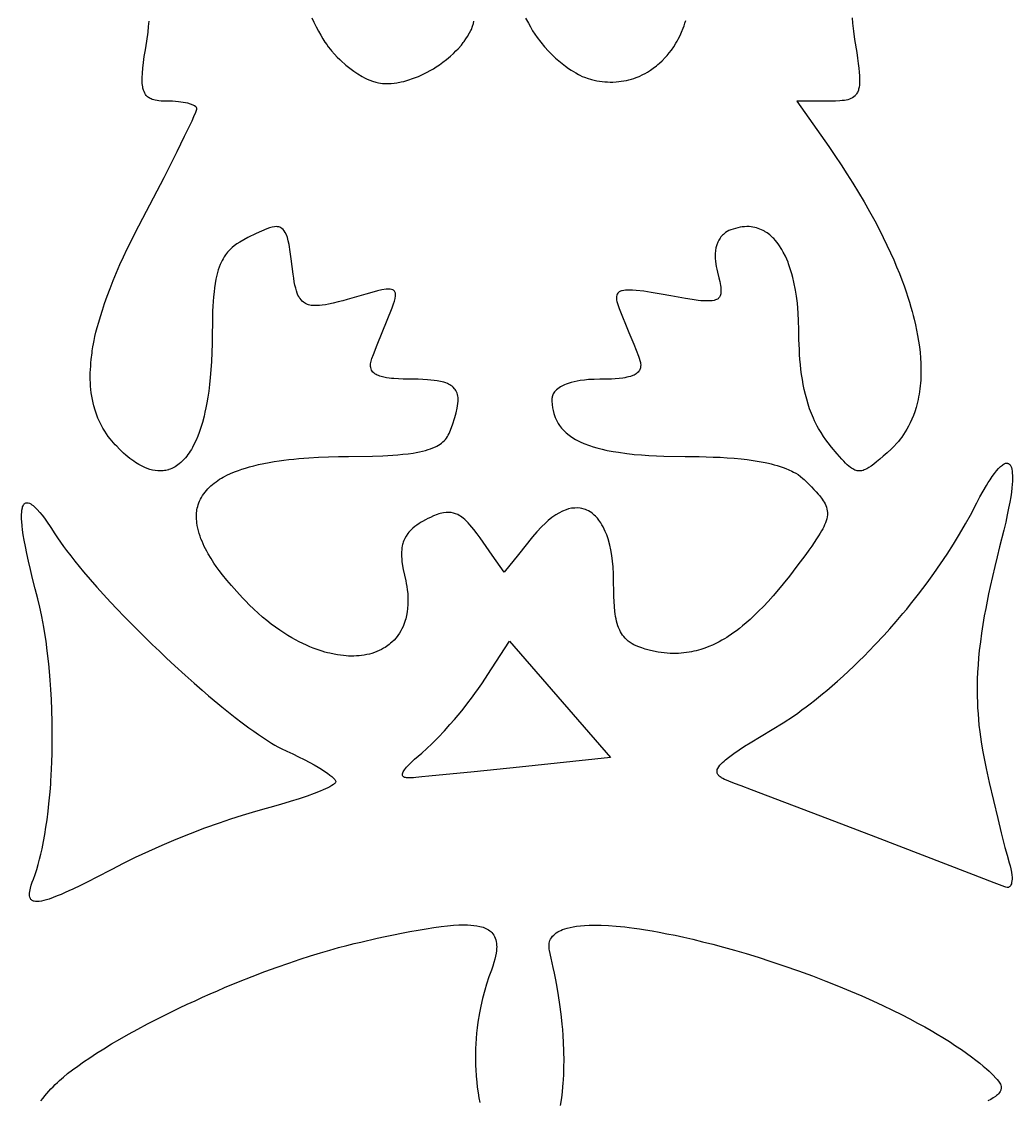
# Model space of a CAD drawing. Extents: x -500 to 500, y -1000 to 1000.
# Drawn here: x -69.8 to 64.5, y 63.2 to 209.4 of the extents above; entities that cross this region are included whole.
import ezdxf

# ---------------------------------------------------------------- set-up
doc = ezdxf.new("R2010")
doc.units = 0
doc.layers.add('APS_GEOMETR_', color=18, linetype='CONTINUOUS')

msp = doc.modelspace()

# ---------------------------------------------------------------- linework, layer by layer
at = {"layer": 'APS_GEOMETR_'}
for points in [[(42.77, 209.89), (42.83, 209.16), (42.97, 208.06), (43.13, 206.96), (43.41, 205.18), (43.52, 204.4), (43.62, 203.7), (43.69, 203.07), (43.75, 202.51), (43.78, 202.03), (43.8, 201.62), (43.8, 201.34), (43.79, 201.06), (43.77, 200.78), (43.73, 200.5), (43.67, 200.22), (43.63, 200.09), (43.59, 199.96), (43.53, 199.83), (43.47, 199.71), (43.4, 199.6), (43.32, 199.48), (43.25, 199.4), (43.18, 199.32), (43.01, 199.18), (42.82, 199.06), (42.62, 198.95), (42.41, 198.87), (42.19, 198.79), (41.97, 198.74), (41.75, 198.7), (41.45, 198.66), (41.14, 198.63), (40.51, 198.6), (39.89, 198.59), (39.26, 198.59), (35.28, 198.59), (37.45, 195.51), (39.62, 192.43), (40.46, 191.21), (41.28, 189.98), (42.09, 188.73), (42.88, 187.48), (43.66, 186.22), (44.41, 184.94), (45.14, 183.66), (45.85, 182.36), (46.45, 181.23), (47, 180.13), (47.51, 179.08), (47.98, 178.06), (48.42, 177.08), (48.82, 176.13), (49.19, 175.23), (49.52, 174.37), (49.83, 173.55), (50.1, 172.77), (50.35, 172.03), (50.57, 171.34), (50.76, 170.7), (50.93, 170.1), (51.08, 169.55), (51.2, 169.04), (51.37, 168.31), (51.53, 167.57), (51.67, 166.83), (51.8, 166.08), (51.91, 165.32), (51.99, 164.56), (52.06, 163.8), (52.1, 163.04), (52.12, 162.28), (52.12, 161.52), (52.08, 160.77), (52.05, 160.39), (52.02, 160.01), (51.98, 159.64), (51.93, 159.27), (51.87, 158.9), (51.8, 158.53), (51.73, 158.16), (51.64, 157.8), (51.55, 157.43), (51.45, 157.07), (51.28, 156.52), (51.09, 155.99), (50.88, 155.49), (50.67, 155.02), (50.45, 154.58), (50.22, 154.17), (49.99, 153.79), (49.75, 153.43), (49.52, 153.09), (49.28, 152.79), (49.06, 152.5), (48.84, 152.25), (48.42, 151.8), (48.06, 151.45), (47.52, 150.95), (47.01, 150.49), (46.54, 150.08), (46.11, 149.72), (45.71, 149.41), (45.36, 149.15), (45.04, 148.94), (44.76, 148.78), (44.56, 148.68), (44.42, 148.63), (44.27, 148.57), (44.1, 148.53), (43.91, 148.51), (43.71, 148.5), (43.6, 148.51), (43.48, 148.53), (43.32, 148.56), (43.17, 148.62), (43.01, 148.69), (42.87, 148.76), (42.72, 148.85), (42.58, 148.95), (42.32, 149.16), (42.12, 149.33), (41.9, 149.54), (41.65, 149.8), (41.37, 150.1), (40.74, 150.83), (40, 151.72), (39.52, 152.32), (39.22, 152.71), (38.9, 153.16), (38.57, 153.68), (38.39, 153.96), (38.22, 154.26), (38.05, 154.58), (37.87, 154.92), (37.7, 155.28), (37.53, 155.66), (37.27, 156.28), (37.03, 156.92), (36.82, 157.56), (36.63, 158.21), (36.45, 158.87), (36.3, 159.53), (36.16, 160.2), (36.04, 160.87), (35.94, 161.55), (35.85, 162.23), (35.78, 162.91), (35.72, 163.59), (35.67, 164.28), (35.63, 164.96), (35.6, 165.64), (35.58, 166.32), (35.56, 167.66), (35.52, 168.85), (35.47, 169.85), (35.36, 171.23), (35.23, 172.18), (35.11, 172.97), (34.9, 174.07), (34.75, 174.68), (34.6, 175.21), (34.36, 176.03), (34.18, 176.54), (34.1, 176.76), (33.92, 177.19), (33.75, 177.57), (33.46, 178.15), (33.26, 178.5), (33.17, 178.65), (32.94, 178.98), (32.74, 179.27), (32.39, 179.7), (32.16, 179.97), (32.06, 180.07), (31.82, 180.29), (31.61, 180.48), (31.26, 180.75), (31.02, 180.9), (30.92, 180.96), (30.71, 181.07), (30.49, 181.17), (30.27, 181.27), (30.04, 181.35), (29.81, 181.42), (29.58, 181.48), (29.34, 181.53), (29.11, 181.57), (28.83, 181.59), (28.52, 181.59), (28.21, 181.58), (27.9, 181.56), (27.6, 181.52), (27.28, 181.45), (26.96, 181.36), (26.65, 181.27), (26.34, 181.17), (26.08, 181.05), (25.83, 180.92), (25.64, 180.8), (25.48, 180.67), (25.33, 180.54), (25.21, 180.42), (25.01, 180.21), (24.88, 180.03), (24.7, 179.74), (24.58, 179.48), (24.43, 179.11), (24.33, 178.71), (24.27, 178.37), (24.23, 177.9), (24.24, 177.33), (24.28, 176.86), (24.36, 176.21), (24.44, 175.82), (24.54, 175.42), (24.73, 174.64), (24.85, 174.14), (24.91, 173.88), (24.95, 173.63), (24.99, 173.37), (25.01, 173.12), (25.01, 172.86), (24.99, 172.6), (24.98, 172.47), (24.95, 172.35), (24.9, 172.2), (24.86, 172.13), (24.82, 172.05), (24.76, 171.97), (24.69, 171.9), (24.61, 171.83), (24.52, 171.76), (24.41, 171.71), (24.28, 171.66), (24.07, 171.6), (23.83, 171.56), (23.57, 171.53), (23.29, 171.52), (22.98, 171.52), (22.65, 171.54), (22.3, 171.56), (21.93, 171.6), (21.11, 171.71), (20.22, 171.85), (18.19, 172.21), (16.88, 172.45), (15.56, 172.68), (14.55, 172.83), (13.53, 172.95), (13.01, 172.99), (12.49, 173), (12.27, 172.99), (12.05, 172.97), (11.84, 172.94), (11.62, 172.91), (11.52, 172.88), (11.41, 172.84), (11.31, 172.79), (11.21, 172.74), (11.11, 172.66), (11.04, 172.58), (10.94, 172.44), (10.89, 172.34), (10.87, 172.3), (10.84, 172.13), (10.83, 171.96), (10.84, 171.8), (10.86, 171.63), (10.89, 171.47), (10.93, 171.31), (11.07, 170.89), (11.22, 170.48), (12.53, 167.27), (13.18, 165.67), (13.82, 164.06), (13.93, 163.76), (14.02, 163.46), (14.08, 163.2), (14.11, 163.04), (14.13, 162.86), (14.12, 162.66), (14.11, 162.55), (14.09, 162.45), (14.05, 162.34), (14.01, 162.23), (13.96, 162.12), (13.89, 162.02), (13.78, 161.88), (13.66, 161.77), (13.52, 161.66), (13.38, 161.57), (13.22, 161.49), (13.06, 161.42), (12.73, 161.31), (12.48, 161.24), (12.23, 161.18), (11.98, 161.12), (11.72, 161.08), (11.2, 161.01), (10.68, 160.97), (10.16, 160.95), (9.63, 160.93), (8.59, 160.92), (7.82, 160.9), (7.06, 160.86), (6.49, 160.8), (5.91, 160.73), (5.5, 160.65), (5.1, 160.56), (4.7, 160.46), (4.3, 160.35), (4.04, 160.25), (3.78, 160.14), (3.52, 160.02), (3.27, 159.89), (3.09, 159.76), (2.9, 159.63), (2.73, 159.48), (2.56, 159.33), (2.46, 159.21), (2.36, 159.07), (2.28, 158.93), (2.2, 158.79), (2.16, 158.67), (2.13, 158.55), (2.11, 158.43), (2.09, 158.31), (2.09, 157.94), (2.12, 157.5), (2.17, 157.06), (2.25, 156.67), (2.34, 156.29), (2.44, 155.99), (2.54, 155.72), (2.65, 155.48), (2.75, 155.27), (2.95, 154.92), (3.12, 154.66), (3.4, 154.3), (3.66, 154.02), (4.04, 153.64), (4.44, 153.32), (4.8, 153.08), (5.3, 152.76), (5.92, 152.46), (6.43, 152.23), (7.17, 151.93), (7.7, 151.76), (8.17, 151.62), (8.92, 151.43), (9.39, 151.32), (9.59, 151.28), (10.41, 151.13), (11.12, 151.02), (12.24, 150.86), (12.95, 150.77), (13.25, 150.74), (14.25, 150.66), (15.25, 150.59), (16.25, 150.54), (17.25, 150.5), (20.14, 150.46), (22.04, 150.43), (22.99, 150.41), (23.94, 150.38), (24.89, 150.34), (25.84, 150.29), (26.78, 150.22), (27.73, 150.13), (28.55, 150.03), (29.38, 149.92), (30.2, 149.79), (31.02, 149.64), (31.43, 149.55), (31.83, 149.45), (32.23, 149.34), (32.63, 149.23), (33.03, 149.1), (33.42, 148.96), (33.8, 148.82), (34.19, 148.66), (34.6, 148.47), (34.86, 148.34), (35.14, 148.18), (35.45, 147.99), (35.77, 147.76), (36.11, 147.49), (36.29, 147.33), (36.46, 147.17), (36.88, 146.75), (37.26, 146.36), (37.6, 146), (37.91, 145.67), (38.17, 145.37), (38.4, 145.1), (38.74, 144.66), (38.88, 144.46), (39, 144.25), (39.12, 144.03), (39.22, 143.8), (39.3, 143.57), (39.36, 143.33), (39.41, 143.09), (39.43, 142.85), (39.43, 142.56), (39.39, 142.28), (39.34, 142), (39.26, 141.72), (39.16, 141.45), (39.05, 141.18), (38.93, 140.92), (38.8, 140.66), (38.65, 140.39), (38.46, 140.06), (38.23, 139.69), (37.96, 139.28), (37.66, 138.82), (37.31, 138.32), (36.92, 137.78), (36.49, 137.19), (35.29, 135.58), (34.28, 134.25), (33.45, 133.2), (32.82, 132.43), (32.1, 131.59), (31.41, 130.82), (30.75, 130.12), (30.11, 129.48), (29.52, 128.9), (28.95, 128.38), (28.43, 127.91), (27.94, 127.5), (27.5, 127.15), (27.1, 126.84), (26.75, 126.59), (26.44, 126.37), (26, 126.08), (25.78, 125.94), (25.48, 125.76), (25.14, 125.56), (24.76, 125.35), (24.33, 125.13), (23.87, 124.91), (23.38, 124.7), (22.84, 124.49), (22.27, 124.3), (21.97, 124.22), (21.66, 124.13), (21.34, 124.06), (21.02, 123.99), (20.68, 123.93), (20.34, 123.88), (19.99, 123.83), (19.63, 123.8), (19.27, 123.77), (18.89, 123.76), (18.51, 123.76), (18.12, 123.77), (17.72, 123.8), (17.31, 123.83), (16.9, 123.88), (16.48, 123.95), (15.85, 124.08), (15.27, 124.21), (14.75, 124.36), (14.28, 124.51), (13.87, 124.66), (13.51, 124.81), (13.21, 124.95), (12.96, 125.08), (12.69, 125.26), (12.44, 125.44), (12.21, 125.64), (12, 125.84), (11.82, 126.05), (11.66, 126.26), (11.52, 126.48), (11.39, 126.69), (11.28, 126.9), (11.19, 127.1), (11.11, 127.3), (11.04, 127.49), (10.93, 127.83), (10.86, 128.12), (10.79, 128.45), (10.73, 128.78), (10.68, 129.12), (10.63, 129.45), (10.57, 130.13), (10.52, 130.81), (10.49, 131.49), (10.47, 132.17), (10.46, 133.53), (10.43, 134.51), (10.38, 135.5), (10.31, 136.26), (10.22, 137.02), (10.07, 137.79), (9.94, 138.42), (9.71, 139.29), (9.52, 139.84), (9.33, 140.29), (9.05, 140.9), (8.88, 141.2), (8.72, 141.45), (8.45, 141.84), (8.27, 142.08), (8.19, 142.17), (8, 142.36), (7.83, 142.52), (7.55, 142.76), (7.36, 142.9), (7.28, 142.95), (7.06, 143.07), (6.84, 143.18), (6.64, 143.26), (6.46, 143.32), (6.14, 143.41), (5.9, 143.45), (5.52, 143.48), (5.2, 143.47), (4.76, 143.43), (4.35, 143.34), (4.01, 143.23), (3.54, 143.05), (3.04, 142.79), (2.64, 142.55), (2.09, 142.18), (1.59, 141.79), (1.2, 141.44), (0.67, 140.93), (0.06, 140.26), (-0.53, 139.57), (-2.45, 137.17), (-4.36, 134.76), (-6, 137.09), (-7.64, 139.42), (-8.05, 139.99), (-8.47, 140.54), (-8.75, 140.88), (-9.03, 141.21), (-9.25, 141.45), (-9.48, 141.68), (-9.72, 141.9), (-9.96, 142.11), (-10.13, 142.24), (-10.31, 142.36), (-10.49, 142.47), (-10.68, 142.58), (-10.97, 142.7), (-11.27, 142.79), (-11.58, 142.85), (-11.74, 142.87), (-11.9, 142.88), (-12.26, 142.87), (-12.61, 142.83), (-12.83, 142.78), (-13.04, 142.73), (-13.25, 142.67), (-13.46, 142.6), (-13.96, 142.39), (-14.38, 142.2), (-14.75, 142.03), (-15.04, 141.88), (-15.45, 141.65), (-15.62, 141.55), (-15.91, 141.36), (-16.2, 141.16), (-16.48, 140.95), (-16.75, 140.74), (-16.94, 140.57), (-17.12, 140.38), (-17.29, 140.2), (-17.45, 140), (-17.67, 139.67), (-17.85, 139.36), (-17.98, 139.09), (-18.07, 138.85), (-18.13, 138.66), (-18.17, 138.51), (-18.2, 138.36), (-18.24, 138.09), (-18.27, 137.82), (-18.29, 137.54), (-18.31, 137.27), (-18.3, 136.92), (-18.27, 136.58), (-18.24, 136.23), (-18.2, 135.89), (-18.05, 135.14), (-17.89, 134.39), (-17.72, 133.62), (-17.65, 133.24), (-17.58, 132.86), (-17.51, 132.37), (-17.46, 131.87), (-17.43, 131.37), (-17.42, 130.87), (-17.44, 130.38), (-17.47, 129.88), (-17.54, 129.39), (-17.62, 128.9), (-17.72, 128.48), (-17.79, 128.24), (-17.87, 127.98), (-17.97, 127.71), (-18.09, 127.42), (-18.23, 127.12), (-18.4, 126.81), (-18.59, 126.5), (-18.8, 126.19), (-19.04, 125.88), (-19.31, 125.58), (-19.61, 125.28), (-19.77, 125.14), (-19.95, 125), (-20.13, 124.86), (-20.31, 124.72), (-20.51, 124.59), (-20.72, 124.47), (-21.02, 124.3), (-21.33, 124.15), (-21.65, 124.01), (-21.98, 123.89), (-22.31, 123.78), (-22.65, 123.69), (-23, 123.61), (-23.35, 123.55), (-23.7, 123.5), (-24.05, 123.46), (-24.4, 123.43), (-24.76, 123.42), (-25.11, 123.42), (-25.46, 123.42), (-25.81, 123.44), (-26.16, 123.47), (-26.58, 123.52), (-26.96, 123.57), (-27.44, 123.66), (-28.03, 123.79), (-28.35, 123.87), (-28.7, 123.96), (-29.07, 124.07), (-29.45, 124.2), (-29.86, 124.34), (-30.29, 124.5), (-30.73, 124.68), (-31.19, 124.88), (-31.67, 125.1), (-32.16, 125.34), (-32.67, 125.61), (-33.18, 125.9), (-33.72, 126.21), (-34.26, 126.55), (-34.81, 126.92), (-35.38, 127.32), (-35.95, 127.75), (-36.53, 128.21), (-37.12, 128.69), (-37.72, 129.22), (-38.32, 129.77), (-38.93, 130.36), (-39.39, 130.83), (-39.83, 131.29), (-40.64, 132.16), (-41.36, 132.97), (-41.99, 133.71), (-42.54, 134.4), (-43.01, 135.01), (-43.4, 135.55), (-43.72, 136.01), (-44.12, 136.64), (-44.51, 137.28), (-44.69, 137.61), (-44.87, 137.94), (-45.04, 138.28), (-45.19, 138.61), (-45.34, 138.96), (-45.48, 139.3), (-45.61, 139.66), (-45.72, 140.01), (-45.82, 140.37), (-45.91, 140.73), (-45.98, 141.09), (-46.04, 141.45), (-46.06, 141.68), (-46.09, 141.96), (-46.1, 142.27), (-46.09, 142.63), (-46.08, 142.83), (-46.05, 143.03), (-46.02, 143.24), (-45.98, 143.46), (-45.92, 143.68), (-45.85, 143.92), (-45.77, 144.16), (-45.67, 144.4), (-45.55, 144.66), (-45.42, 144.91), (-45.27, 145.16), (-45.11, 145.4), (-44.93, 145.63), (-44.74, 145.85), (-44.55, 146.07), (-44.34, 146.28), (-44.13, 146.48), (-43.9, 146.67), (-43.67, 146.86), (-43.44, 147.03), (-43.2, 147.2), (-42.95, 147.36), (-42.7, 147.51), (-42.45, 147.65), (-42.3, 147.74), (-41.97, 147.91), (-41.47, 148.14), (-41.16, 148.27), (-40.8, 148.41), (-40.39, 148.56), (-39.94, 148.72), (-39.44, 148.88), (-38.89, 149.04), (-38.3, 149.2), (-37.66, 149.35), (-36.97, 149.5), (-36.23, 149.65), (-35.57, 149.76), (-34.9, 149.86), (-34.23, 149.96), (-33.56, 150.04), (-32.89, 150.11), (-32.22, 150.18), (-31.55, 150.23), (-30.88, 150.28), (-29.53, 150.36), (-28.18, 150.41), (-26.83, 150.44), (-25.48, 150.46), (-22.22, 150.5), (-20.85, 150.55), (-19.49, 150.62), (-18.79, 150.68), (-18.1, 150.75), (-17.4, 150.83), (-16.71, 150.92), (-16.29, 150.99), (-15.87, 151.08), (-15.46, 151.17), (-15.04, 151.27), (-14.7, 151.38), (-14.37, 151.49), (-14.04, 151.62), (-13.71, 151.76), (-13.49, 151.87), (-13.27, 152), (-13.06, 152.13), (-12.86, 152.27), (-12.68, 152.43), (-12.51, 152.59), (-12.35, 152.76), (-12.2, 152.94), (-12.07, 153.14), (-11.95, 153.34), (-11.84, 153.55), (-11.74, 153.77), (-11.39, 154.74), (-11.06, 155.72), (-10.88, 156.37), (-10.73, 157.02), (-10.69, 157.32), (-10.65, 157.62), (-10.63, 157.93), (-10.62, 158.24), (-10.63, 158.43), (-10.66, 158.63), (-10.7, 158.83), (-10.75, 159.02), (-10.83, 159.21), (-10.92, 159.37), (-11.01, 159.52), (-11.1, 159.64), (-11.29, 159.84), (-11.44, 159.97), (-11.59, 160.08), (-11.75, 160.17), (-11.91, 160.26), (-12.08, 160.34), (-12.31, 160.43), (-12.55, 160.51), (-12.79, 160.57), (-13.03, 160.63), (-13.46, 160.7), (-13.89, 160.76), (-14.32, 160.81), (-14.76, 160.85), (-15.39, 160.89), (-16.02, 160.91), (-17.43, 160.92), (-18.06, 160.94), (-18.69, 160.96), (-19.33, 161), (-19.64, 161.03), (-19.96, 161.06), (-20.32, 161.11), (-20.69, 161.19), (-21.06, 161.28), (-21.25, 161.34), (-21.42, 161.41), (-21.59, 161.48), (-21.75, 161.57), (-21.9, 161.66), (-22.04, 161.77), (-22.17, 161.89), (-22.27, 162.02), (-22.36, 162.16), (-22.43, 162.32), (-22.47, 162.49), (-22.5, 162.66), (-22.5, 162.83), (-22.49, 163.01), (-22.46, 163.19), (-22.43, 163.37), (-22.33, 163.71), (-22.11, 164.27), (-21.58, 165.6), (-19.57, 170.58), (-19.36, 171.14), (-19.24, 171.5), (-19.16, 171.86), (-19.1, 172.22), (-19.1, 172.41), (-19.12, 172.6), (-19.15, 172.69), (-19.19, 172.76), (-19.24, 172.83), (-19.29, 172.88), (-19.38, 172.97), (-19.46, 173.01), (-19.64, 173.07), (-19.82, 173.11), (-20.1, 173.12), (-20.38, 173.11), (-20.97, 173.01), (-21.55, 172.9), (-22.34, 172.69), (-23.13, 172.46), (-24.38, 172.08), (-25.64, 171.72), (-26.27, 171.55), (-26.9, 171.39), (-27.54, 171.23), (-28.18, 171.09), (-28.62, 171.01), (-29.03, 170.95), (-29.4, 170.92), (-29.74, 170.9), (-30.05, 170.9), (-30.32, 170.91), (-30.55, 170.93), (-30.74, 170.97), (-30.91, 171.01), (-31.06, 171.06), (-31.2, 171.12), (-31.33, 171.19), (-31.45, 171.26), (-31.56, 171.34), (-31.76, 171.5), (-31.92, 171.67), (-32.05, 171.84), (-32.15, 171.99), (-32.23, 172.12), (-32.33, 172.33), (-32.44, 172.6), (-32.54, 172.91), (-32.64, 173.27), (-32.74, 173.67), (-32.83, 174.13), (-32.91, 174.63), (-32.99, 175.17), (-33.24, 177.23), (-33.38, 178.2), (-33.54, 179.18), (-33.65, 179.65), (-33.77, 180.11), (-33.9, 180.47), (-34.06, 180.82), (-34.19, 181.03), (-34.34, 181.21), (-34.5, 181.34), (-34.64, 181.44), (-34.78, 181.51), (-34.91, 181.55), (-35.09, 181.58), (-35.18, 181.59), (-35.5, 181.57), (-35.82, 181.53), (-36.19, 181.43), (-36.56, 181.31), (-37.29, 181), (-38.01, 180.67), (-39.11, 180.1), (-40.2, 179.51), (-40.6, 179.26), (-40.99, 178.99), (-41.26, 178.76), (-41.49, 178.54), (-41.7, 178.33), (-41.87, 178.13), (-42.15, 177.77), (-42.34, 177.5), (-42.49, 177.25), (-42.62, 177), (-42.75, 176.74), (-42.87, 176.48), (-43, 176.12), (-43.13, 175.76), (-43.23, 175.4), (-43.33, 175.03), (-43.45, 174.46), (-43.55, 173.89), (-43.64, 173.32), (-43.71, 172.75), (-43.77, 172.1), (-43.82, 171.46), (-43.86, 170.81), (-43.9, 170.16), (-43.93, 168.57), (-43.95, 166.99), (-43.97, 165.76), (-44, 164.52), (-44.05, 163.33), (-44.13, 162.21), (-44.22, 161.16), (-44.32, 160.19), (-44.43, 159.29), (-44.56, 158.47), (-44.68, 157.72), (-44.81, 157.05), (-44.94, 156.44), (-45.06, 155.91), (-45.28, 155.07), (-45.45, 154.52), (-45.54, 154.25), (-45.72, 153.72), (-45.92, 153.19), (-46.14, 152.67), (-46.38, 152.16), (-46.64, 151.66), (-46.78, 151.42), (-46.93, 151.18), (-47.08, 150.94), (-47.24, 150.72), (-47.41, 150.49), (-47.59, 150.28), (-47.8, 150.03), (-48.01, 149.82), (-48.22, 149.62), (-48.42, 149.45), (-48.62, 149.3), (-48.8, 149.17), (-48.98, 149.06), (-49.14, 148.96), (-49.43, 148.82), (-49.66, 148.72), (-49.82, 148.67), (-49.9, 148.65), (-50.07, 148.6), (-50.25, 148.57), (-50.42, 148.54), (-50.6, 148.51), (-50.79, 148.5), (-50.97, 148.5), (-51.33, 148.51), (-51.7, 148.54), (-52.06, 148.61), (-52.42, 148.7), (-52.76, 148.81), (-53.08, 148.94), (-53.46, 149.12), (-53.89, 149.36), (-54.35, 149.65), (-54.6, 149.82), (-54.86, 150), (-55.12, 150.2), (-55.39, 150.42), (-55.67, 150.65), (-55.96, 150.9), (-56.24, 151.17), (-56.54, 151.45), (-56.9, 151.83), (-57.11, 152.05), (-57.33, 152.29), (-57.56, 152.56), (-57.8, 152.86), (-58.04, 153.17), (-58.28, 153.52), (-58.52, 153.89), (-58.76, 154.29), (-59, 154.72), (-59.22, 155.17), (-59.44, 155.66), (-59.64, 156.18), (-59.83, 156.72), (-60, 157.3), (-60.11, 157.74), (-60.2, 158.18), (-60.28, 158.62), (-60.35, 159.07), (-60.4, 159.52), (-60.44, 159.97), (-60.47, 160.43), (-60.48, 160.88), (-60.48, 161.33), (-60.48, 161.79), (-60.46, 162.24), (-60.43, 162.7), (-60.4, 163.15), (-60.36, 163.6), (-60.25, 164.5), (-60.21, 164.77), (-60.12, 165.33), (-60.05, 165.72), (-59.96, 166.17), (-59.85, 166.69), (-59.71, 167.28), (-59.54, 167.94), (-59.34, 168.66), (-59.11, 169.44), (-58.85, 170.29), (-58.54, 171.2), (-58.2, 172.18), (-57.81, 173.21), (-57.38, 174.31), (-56.93, 175.38), (-56.46, 176.45), (-55.97, 177.52), (-55.47, 178.57), (-54.96, 179.63), (-54.44, 180.67), (-53.37, 182.75), (-50.49, 188.26), (-48.72, 191.75), (-47.7, 193.84), (-46.69, 195.94), (-46.44, 196.51), (-46.19, 197.09), (-46.05, 197.51), (-46.05, 197.63), (-46.09, 197.73), (-46.16, 197.81), (-46.34, 197.95), (-46.54, 198.06), (-46.89, 198.19), (-47.26, 198.3), (-47.89, 198.42), (-48.52, 198.51), (-48.92, 198.54), (-49.32, 198.57), (-49.72, 198.58), (-50.13, 198.59), (-50.56, 198.6), (-50.88, 198.61), (-51.17, 198.64), (-51.44, 198.68), (-51.68, 198.73), (-51.89, 198.78), (-52.08, 198.83), (-52.23, 198.89), (-52.36, 198.95), (-52.49, 199.02), (-52.61, 199.11), (-52.72, 199.19), (-52.82, 199.29), (-52.9, 199.38), (-52.98, 199.48), (-53.11, 199.68), (-53.2, 199.88), (-53.27, 200.06), (-53.35, 200.36), (-53.38, 200.54), (-53.41, 200.75), (-53.43, 200.97), (-53.44, 201.21), (-53.45, 201.48), (-53.44, 201.76), (-53.42, 202.38), (-53.36, 203.07), (-53.27, 203.83), (-53.16, 204.66), (-53.02, 205.56), (-52.83, 206.74), (-52.66, 207.92), (-52.57, 208.69), (-52.49, 209.45)], [(-30.46, 209.87), (-30.17, 209.28), (-29.86, 208.68), (-29.55, 208.09), (-29.23, 207.51), (-28.94, 207.02), (-28.67, 206.6), (-28.43, 206.25), (-28.22, 205.96), (-27.91, 205.57), (-27.78, 205.41), (-27.37, 204.95), (-27, 204.56), (-26.67, 204.23), (-26.4, 203.96), (-26, 203.59), (-25.83, 203.45), (-25.31, 203.04), (-24.77, 202.64), (-24.22, 202.28), (-23.65, 201.93), (-23.31, 201.75), (-22.96, 201.59), (-22.61, 201.43), (-22.25, 201.29), (-21.79, 201.17), (-21.41, 201.08), (-20.87, 201), (-20.58, 200.99), (-20.29, 200.98), (-20, 200.98), (-19.71, 200.99), (-19.28, 201.04), (-18.92, 201.09), (-18.34, 201.19), (-17.98, 201.27), (-17.83, 201.31), (-17.3, 201.47), (-16.82, 201.64), (-16.39, 201.8), (-16, 201.95), (-15.36, 202.24), (-14.89, 202.47), (-14.32, 202.79), (-13.97, 202.99), (-13.58, 203.24), (-13.15, 203.53), (-12.68, 203.86), (-12.19, 204.24), (-11.66, 204.68), (-11.25, 205.06), (-10.91, 205.4), (-10.62, 205.7), (-10.18, 206.2), (-9.92, 206.52), (-9.81, 206.66), (-9.57, 207.02), (-9.37, 207.33), (-9.07, 207.85), (-8.9, 208.18), (-8.83, 208.32), (-8.66, 208.75), (-8.55, 209.12), (-8.47, 209.45)], [(-1.48, 209.83), (-1.1, 209.15), (-0.82, 208.64), (-0.52, 208.14), (-0.21, 207.67), (0.11, 207.21), (0.59, 206.58), (1.1, 205.97), (1.63, 205.38), (2.18, 204.82), (2.6, 204.43), (3.04, 204.05), (3.48, 203.68), (3.93, 203.33), (4.35, 203.03), (4.72, 202.79), (5.32, 202.41), (5.71, 202.2), (5.87, 202.11), (6.21, 201.95), (6.51, 201.82), (7, 201.64), (7.31, 201.55), (7.44, 201.51), (7.8, 201.43), (8.16, 201.36), (8.53, 201.3), (8.9, 201.25), (9.26, 201.21), (9.63, 201.19), (10, 201.18), (10.37, 201.18), (10.79, 201.2), (11.14, 201.24), (11.49, 201.28), (11.84, 201.34), (12.19, 201.41), (12.53, 201.49), (12.87, 201.58), (13.2, 201.68), (13.53, 201.8), (13.91, 201.95), (14.41, 202.19), (14.72, 202.35), (15.06, 202.54), (15.44, 202.77), (15.83, 203.04), (16.25, 203.36), (16.47, 203.54), (16.69, 203.74), (17.04, 204.06), (17.46, 204.51), (17.71, 204.8), (17.99, 205.13), (18.29, 205.52), (18.6, 205.96), (18.91, 206.45), (19.07, 206.72), (19.22, 207.01), (19.46, 207.48), (19.67, 207.93), (19.9, 208.49), (20.02, 208.81), (20.13, 209.15), (20.25, 209.51)], [(-67.19, 63.15), (-66.89, 63.54), (-66.63, 63.85), (-66.37, 64.16), (-66.09, 64.47), (-65.82, 64.77), (-65.53, 65.06), (-65.24, 65.35), (-64.95, 65.63), (-64.65, 65.91), (-64.13, 66.36), (-63.55, 66.84), (-62.9, 67.34), (-62.18, 67.87), (-61.4, 68.43), (-60.55, 69), (-59.64, 69.6), (-58.66, 70.22), (-57.61, 70.86), (-56.49, 71.51), (-55.31, 72.18), (-54.06, 72.87), (-52.75, 73.57), (-51.36, 74.28), (-49.91, 75), (-48.39, 75.74), (-47.33, 76.24), (-46.28, 76.72), (-45.25, 77.19), (-44.24, 77.64), (-43.25, 78.07), (-42.28, 78.49), (-40.38, 79.27), (-38.56, 80), (-36.82, 80.66), (-35.15, 81.28), (-33.56, 81.83), (-32.05, 82.34), (-30.62, 82.8), (-29.27, 83.21), (-28, 83.58), (-26.82, 83.91), (-25.72, 84.2), (-24.71, 84.45), (-23.79, 84.67), (-21.59, 85.18), (-20.49, 85.42), (-19.39, 85.65), (-18.28, 85.87), (-17.17, 86.09), (-16.06, 86.29), (-14.95, 86.48), (-13.9, 86.64), (-12.94, 86.77), (-12.06, 86.87), (-11.26, 86.94), (-10.54, 86.98), (-9.91, 86.99), (-9.36, 86.99), (-8.9, 86.96), (-8.49, 86.93), (-8.07, 86.87), (-7.66, 86.78), (-7.45, 86.73), (-7.25, 86.67), (-7.05, 86.6), (-6.86, 86.52), (-6.68, 86.42), (-6.5, 86.32), (-6.34, 86.21), (-6.18, 86.08), (-6.04, 85.95), (-5.91, 85.8), (-5.78, 85.61), (-5.67, 85.4), (-5.58, 85.18), (-5.51, 84.96), (-5.45, 84.73), (-5.42, 84.49), (-5.4, 84.26), (-5.39, 84.02), (-5.4, 83.78), (-5.43, 83.48), (-5.48, 83.15), (-5.56, 82.77), (-5.65, 82.35), (-5.77, 81.89), (-5.92, 81.39), (-6.1, 80.85), (-6.44, 79.94), (-6.76, 78.97), (-7.01, 78.16), (-7.33, 77.02), (-7.56, 75.96), (-7.74, 75.07), (-7.95, 73.83), (-8.04, 73.05), (-8.12, 72.31), (-8.18, 71.59), (-8.23, 70.9), (-8.26, 70.24), (-8.27, 69.62), (-8.28, 69.02), (-8.27, 68.45), (-8.26, 67.91), (-8.24, 67.41), (-8.18, 66.49), (-8.1, 65.7), (-8.03, 65.03), (-7.92, 64.26), (-7.8, 63.56), (-7.68, 62.91)], [(3.26, 62.54), (3.37, 63.28), (3.46, 63.94), (3.58, 64.97), (3.63, 65.62), (3.65, 65.89), (3.69, 66.8), (3.72, 67.59), (3.73, 68.83), (3.72, 69.62), (3.72, 69.95), (3.66, 71.05), (3.61, 72.02), (3.55, 72.84), (3.49, 73.53), (3.39, 74.48), (3.34, 74.88), (3.16, 76.21), (2.98, 77.43), (2.79, 78.54), (2.61, 79.55), (2.44, 80.44), (2.28, 81.23), (2.01, 82.48), (1.76, 83.53), (1.74, 83.7), (1.72, 83.87), (1.71, 84.03), (1.71, 84.2), (1.72, 84.37), (1.74, 84.54), (1.77, 84.7), (1.83, 84.86), (1.92, 85.07), (2.04, 85.26), (2.18, 85.45), (2.33, 85.62), (2.51, 85.77), (2.69, 85.91), (2.89, 86.04), (3.08, 86.15), (3.29, 86.25), (3.53, 86.35), (3.83, 86.45), (4.16, 86.55), (4.55, 86.65), (4.97, 86.74), (5.44, 86.81), (5.95, 86.87), (6.5, 86.92), (7.16, 86.95), (7.92, 86.96), (8.78, 86.95), (9.74, 86.9), (10.8, 86.83), (11.37, 86.78), (11.96, 86.71), (12.58, 86.64), (13.22, 86.56), (13.97, 86.45), (14.79, 86.32), (15.69, 86.18), (16.65, 86), (17.69, 85.8), (18.79, 85.58), (19.97, 85.33), (21.21, 85.04), (22.52, 84.72), (23.9, 84.37), (25.34, 83.99), (26.85, 83.56), (28.43, 83.1), (30.06, 82.6), (31.77, 82.05), (33.53, 81.46), (35.51, 80.77), (37.41, 80.07), (39.21, 79.39), (40.93, 78.7), (42.57, 78.03), (44.11, 77.36), (45.58, 76.71), (46.96, 76.07), (48.26, 75.45), (49.47, 74.84), (50.6, 74.26), (51.66, 73.7), (52.63, 73.17), (53.52, 72.67), (54.33, 72.19), (55.06, 71.75), (55.97, 71.18), (56.82, 70.63), (57.6, 70.11), (58.31, 69.6), (58.97, 69.12), (59.56, 68.66), (60.09, 68.24), (60.57, 67.84), (60.99, 67.48), (61.35, 67.16), (61.92, 66.62), (62.28, 66.25), (62.45, 66.06), (62.64, 65.81), (62.73, 65.68), (62.81, 65.55), (62.88, 65.41), (62.93, 65.26), (62.97, 65.11), (62.99, 64.96), (62.99, 64.87), (62.98, 64.78), (62.96, 64.7), (62.93, 64.61), (62.86, 64.44), (62.76, 64.28), (62.64, 64.12), (62.51, 63.98), (62.36, 63.86), (62.22, 63.74), (61.92, 63.55), (61.58, 63.35), (61.2, 63.15)]]:
    msp.add_lwpolyline(points, dxfattribs=at)
for points in [[(27.73, 105.82), (26.83, 106.16), (26.08, 106.45), (25.76, 106.58), (25.49, 106.7), (25.26, 106.82), (25.07, 106.93), (25.02, 106.96), (24.92, 107.03), (24.79, 107.14), (24.72, 107.2), (24.66, 107.28), (24.6, 107.37), (24.55, 107.46), (24.5, 107.56), (24.48, 107.67), (24.47, 107.79), (24.48, 107.91), (24.51, 108.05), (24.57, 108.19), (24.7, 108.41), (24.86, 108.62), (25.03, 108.82), (25.22, 109.01), (25.42, 109.19), (25.62, 109.36), (26.04, 109.69), (26.75, 110.21), (27.47, 110.71), (28.2, 111.19), (28.95, 111.65), (30.45, 112.56), (31.96, 113.45), (33.45, 114.37), (34.83, 115.28), (35.41, 115.69), (35.98, 116.11), (36.55, 116.53), (37.12, 116.96), (37.68, 117.39), (38.24, 117.84), (38.79, 118.28), (39.34, 118.74), (40.08, 119.38), (40.82, 120.03), (41.55, 120.69), (42.28, 121.36), (43, 122.04), (43.71, 122.72), (44.41, 123.41), (45.1, 124.12), (45.88, 124.93), (47.12, 126.26), (47.89, 127.11), (48.74, 128.08), (49.68, 129.19), (50.18, 129.79), (50.7, 130.43), (51.24, 131.1), (51.79, 131.81), (52.36, 132.55), (52.94, 133.33), (53.87, 134.6), (54.78, 135.91), (55.66, 137.24), (56.53, 138.58), (57.36, 139.94), (58.17, 141.34), (58.82, 142.52), (59.7, 144.18), (60.11, 144.97), (60.55, 145.76), (61, 146.53), (61.24, 146.92), (61.48, 147.29), (61.78, 147.74), (62.08, 148.15), (62.37, 148.51), (62.64, 148.82), (62.9, 149.09), (63.03, 149.2), (63.15, 149.29), (63.27, 149.37), (63.38, 149.44), (63.49, 149.49), (63.59, 149.53), (63.68, 149.54), (63.77, 149.55), (63.84, 149.54), (63.91, 149.52), (63.98, 149.5), (64.03, 149.46), (64.13, 149.38), (64.2, 149.3), (64.25, 149.22), (64.3, 149.13), (64.37, 148.95), (64.42, 148.74), (64.46, 148.48), (64.49, 148.19), (64.51, 147.86), (64.52, 147.49), (64.51, 147.1), (64.48, 146.66), (64.44, 146.19), (64.37, 145.63), (64.28, 144.98), (64.15, 144.25), (64, 143.44), (63.82, 142.54), (63.6, 141.56), (63.35, 140.49), (62.76, 138.2), (62.43, 136.87), (62.11, 135.53), (61.8, 134.19), (61.49, 132.85), (61.28, 131.85), (61.08, 130.86), (60.89, 129.86), (60.7, 128.86), (60.51, 127.69), (60.33, 126.51), (60.17, 125.34), (60.02, 124.16), (59.93, 123.19), (59.86, 122.22), (59.8, 121.25), (59.75, 120.28), (59.74, 119.5), (59.73, 118.72), (59.74, 117.94), (59.76, 117.16), (59.8, 116.38), (59.85, 115.6), (59.91, 114.82), (59.98, 114.04), (60.09, 113.16), (60.29, 111.79), (60.47, 110.65), (60.77, 109.07), (60.95, 108.2), (61.38, 106.29), (61.94, 103.84), (62.52, 101.4), (63, 99.45), (63.5, 97.5), (63.79, 96.45), (64.08, 95.4), (64.19, 94.99), (64.3, 94.57), (64.38, 94.15), (64.45, 93.72), (64.47, 93.45), (64.47, 93.19), (64.45, 92.96), (64.41, 92.75), (64.37, 92.56), (64.31, 92.41), (64.24, 92.28), (64.16, 92.19), (64.07, 92.13), (63.97, 92.08), (63.87, 92.07), (63.78, 92.06), (63.61, 92.09), (63.48, 92.13), (62.06, 92.67), (58.67, 93.98), (46, 98.89), (39.5, 101.37), (29.13, 105.3)], [(-68.2, 93.17), (-67.97, 93.83), (-67.74, 94.49), (-67.54, 95.19), (-67.35, 95.89), (-67.18, 96.59), (-67.01, 97.29), (-66.83, 98.27), (-66.65, 99.25), (-66.49, 100.23), (-66.34, 101.21), (-66.2, 102.39), (-66.08, 103.41), (-65.93, 105.03), (-65.85, 106.05), (-65.82, 106.48), (-65.74, 108.08), (-65.69, 109.08), (-65.66, 110.22), (-65.63, 111.5), (-65.63, 112.91), (-65.64, 114.46), (-65.69, 116.14), (-65.75, 117.52), (-65.83, 118.9), (-65.92, 120.17), (-66.02, 121.32), (-66.12, 122.36), (-66.31, 124.12), (-66.48, 125.42), (-66.64, 126.45), (-66.79, 127.35), (-67.05, 128.76), (-67.23, 129.65), (-67.32, 130.02), (-67.6, 131.16), (-67.96, 132.54), (-68.31, 133.93), (-68.61, 135.16), (-68.87, 136.29), (-69.09, 137.33), (-69.28, 138.27), (-69.43, 139.11), (-69.56, 139.86), (-69.65, 140.5), (-69.71, 141.05), (-69.77, 141.66), (-69.79, 141.97), (-69.8, 142.27), (-69.8, 142.58), (-69.78, 142.89), (-69.74, 143.19), (-69.69, 143.49), (-69.65, 143.63), (-69.6, 143.76), (-69.53, 143.9), (-69.49, 143.97), (-69.43, 144.04), (-69.37, 144.09), (-69.3, 144.14), (-69.22, 144.17), (-69.13, 144.19), (-69.02, 144.19), (-68.91, 144.17), (-68.73, 144.11), (-68.56, 144.02), (-68.39, 143.92), (-68.24, 143.8), (-68.09, 143.67), (-67.95, 143.53), (-67.67, 143.25), (-67.34, 142.87), (-67.02, 142.48), (-66.71, 142.08), (-66.41, 141.67), (-65.85, 140.84), (-65.29, 139.99), (-64.91, 139.42), (-64.51, 138.85), (-64.11, 138.28), (-63.71, 137.73), (-63.14, 136.99), (-62.57, 136.27), (-61.99, 135.55), (-61.4, 134.83), (-60.5, 133.79), (-59.59, 132.76), (-58.67, 131.74), (-57.75, 130.73), (-56.82, 129.75), (-55.89, 128.79), (-54.95, 127.83), (-54, 126.87), (-53.05, 125.93), (-52.09, 124.99), (-51.12, 124.06), (-50.15, 123.13), (-49.02, 122.09), (-47.62, 120.83), (-46.39, 119.73), (-45.33, 118.81), (-44.44, 118.04), (-43.19, 116.98), (-42.66, 116.55), (-41.75, 115.82), (-40.83, 115.1), (-39.91, 114.38), (-38.97, 113.68), (-38.32, 113.22), (-37.67, 112.77), (-37, 112.32), (-36.34, 111.88), (-35.91, 111.62), (-35.48, 111.36), (-35.05, 111.12), (-34.61, 110.88), (-33.83, 110.51), (-33.04, 110.15), (-32.26, 109.77), (-31.49, 109.39), (-30.72, 108.99), (-30.14, 108.67), (-29.6, 108.36), (-29.12, 108.07), (-28.69, 107.79), (-28.32, 107.54), (-28, 107.3), (-27.73, 107.08), (-27.52, 106.88), (-27.4, 106.75), (-27.34, 106.68), (-27.29, 106.6), (-27.24, 106.52), (-27.22, 106.44), (-27.22, 106.36), (-27.24, 106.29), (-27.28, 106.23), (-27.34, 106.16), (-27.41, 106.1), (-27.5, 106.03), (-27.73, 105.88), (-28.01, 105.72), (-28.28, 105.58), (-28.59, 105.43), (-28.93, 105.28), (-29.3, 105.13), (-30.14, 104.8), (-31.09, 104.45), (-32.17, 104.09), (-33.37, 103.71), (-34.7, 103.31), (-36.14, 102.89), (-36.64, 102.76), (-37.15, 102.62), (-38.53, 102.24), (-39.9, 101.83), (-41.46, 101.32), (-43.02, 100.79), (-44.98, 100.08), (-46.93, 99.33), (-48.87, 98.56), (-50.79, 97.76), (-51.7, 97.36), (-52.61, 96.95), (-53.51, 96.54), (-54.41, 96.11), (-56.04, 95.3), (-57.55, 94.51), (-59.67, 93.42), (-60.74, 92.88), (-61.8, 92.35), (-62.85, 91.84), (-63.38, 91.6), (-63.91, 91.36), (-64.44, 91.13), (-64.98, 90.91), (-65.52, 90.7), (-66.06, 90.5), (-66.43, 90.39), (-66.78, 90.29), (-67.1, 90.22), (-67.4, 90.18), (-67.67, 90.16), (-67.9, 90.16), (-68.1, 90.19), (-68.18, 90.21), (-68.26, 90.24), (-68.34, 90.28), (-68.41, 90.33), (-68.47, 90.38), (-68.52, 90.44), (-68.57, 90.51), (-68.61, 90.58), (-68.65, 90.66), (-68.67, 90.74), (-68.71, 90.91), (-68.72, 91.1), (-68.72, 91.3), (-68.69, 91.51), (-68.65, 91.73), (-68.6, 91.95), (-68.48, 92.38), (-68.34, 92.8)], [(-15.54, 110.28), (-14.86, 110.89), (-14.18, 111.52), (-13.32, 112.4), (-12.47, 113.29), (-11.74, 114.12), (-11.11, 114.84), (-10.14, 116), (-9.54, 116.74), (-9.3, 117.06), (-8.82, 117.7), (-8.35, 118.35), (-7.88, 119.01), (-7.43, 119.67), (-6.11, 121.68), (-3.66, 125.42), (10.02, 109.65), (-2.29, 108.38), (-8.44, 107.75), (-14.6, 107.13), (-15.55, 107.04), (-16.34, 106.96), (-16.68, 106.93), (-16.97, 106.91), (-17.23, 106.9), (-17.44, 106.91), (-17.62, 106.93), (-17.74, 106.95), (-17.87, 106.98), (-17.98, 107.04), (-18.04, 107.07), (-18.08, 107.11), (-18.12, 107.16), (-18.15, 107.22), (-18.17, 107.28), (-18.17, 107.36), (-18.16, 107.46), (-18.13, 107.58), (-18.06, 107.71), (-17.98, 107.86), (-17.87, 108.01), (-17.75, 108.18), (-17.6, 108.36), (-17.44, 108.54), (-17.22, 108.77), (-16.99, 109), (-16.52, 109.44), (-16.03, 109.86)]]:
    msp.add_lwpolyline(points, close=True, dxfattribs=at)

doc.saveas('drawing.dxf')
